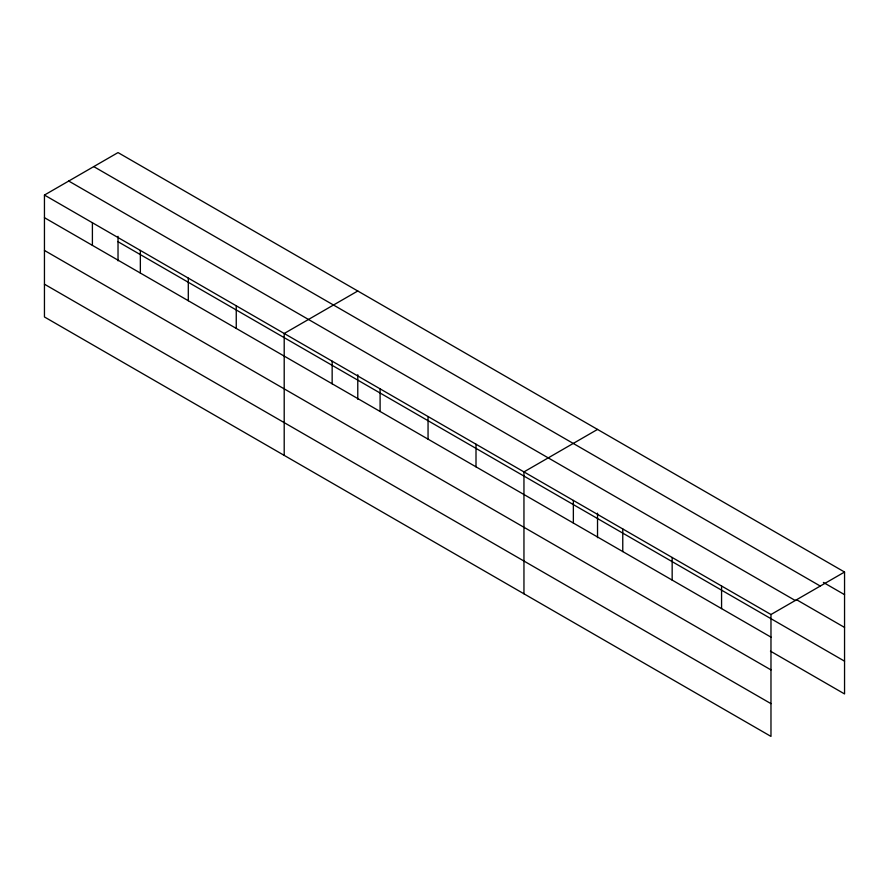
<?xml version="1.0" encoding="UTF-8"?>
<svg xmlns="http://www.w3.org/2000/svg" width="889" height="889" viewBox="0 0 889 889"><rect width="100%" height="100%" fill="white"/><g stroke="black" fill="none" stroke-linecap="round" stroke-linejoin="round"><path stroke-width="1.33" d="M44.45 195.058L770.974 614.521L770.974 736.414L44.45 316.962L44.45 195.058L118.026 152.586L844.55 572.038L844.55 693.942L770.441 651.148M357.778 291.003L284.202 333.486L284.202 455.379M597.53 429.42L523.954 471.903L523.954 593.796M770.974 614.521L844.55 572.038M823.381 582.439L844.55 594.663M93.745 166.599L820.269 586.051M796.322 599.575L844.55 627.423M68.731 181.045L795.255 600.497M118.026 241.719L844.55 661.172M44.45 217.683L770.974 637.135M44.45 250.442L770.974 669.906M44.45 284.202L770.974 703.655M721.568 585.995L721.568 608.621M672.162 557.47L672.162 580.095M622.767 528.944L622.767 551.569M597.53 513.164L597.53 537.667M573.361 500.429L573.361 523.054M476.004 444.222L476.004 466.847M428.054 416.53L428.054 439.155M380.103 388.849L380.103 411.474M357.778 374.736L357.778 399.25M332.153 361.167L332.153 383.792M236.252 305.794L236.252 328.419M188.301 278.113L188.301 300.738M140.351 250.431L140.351 273.056M118.026 236.318L118.026 260.833M92.4 222.75L92.4 245.375"/></g></svg>
